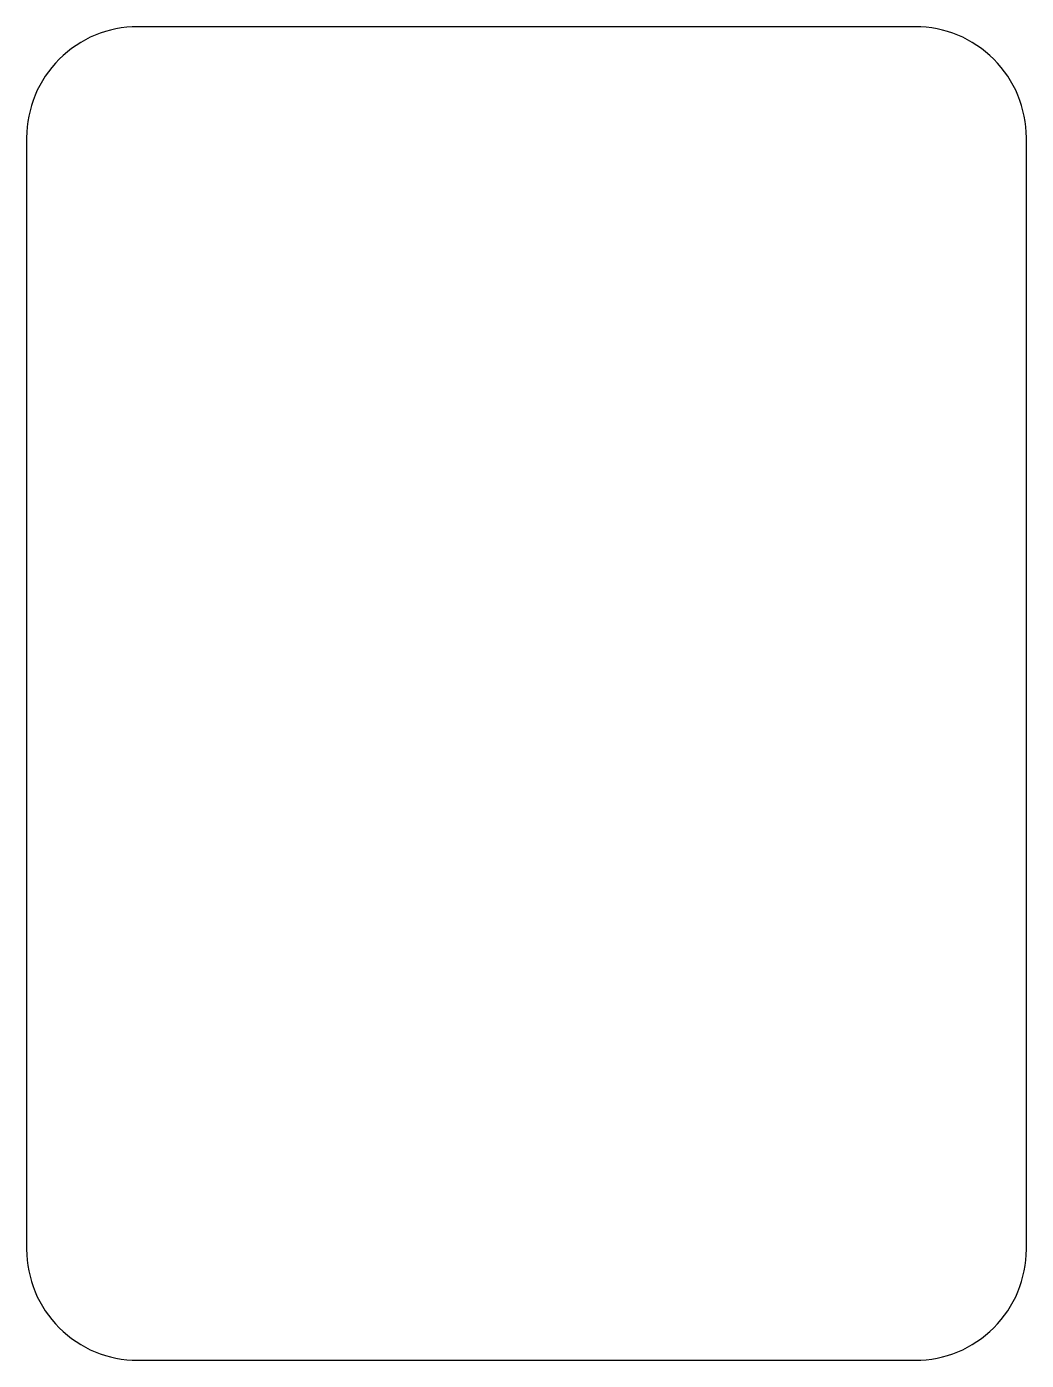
# Model space of a CAD drawing. Header units: millimetres. Extents: x -22.5 to 22.5, y -30 to 30.
import ezdxf

# ---------------------------------------------------------------- set-up
doc = ezdxf.new("R2010")
doc.units = ezdxf.units.MM
doc.layers.get('0').update_dxf_attribs({"linetype": 'CONTINUOUS'})

msp = doc.modelspace()

# ---------------------------------------------------------------- linework, layer by layer
msp.add_lwpolyline([(22.5, 25, 0.414214), (17.5, 30), (-17.5, 30, 0.414214), (-22.5, 25), (-22.5, -25, 0.414214), (-17.5, -30), (17.5, -30, 0.414214), (22.5, -25)], format="xyb", close=True)

doc.saveas('drawing.dxf')
